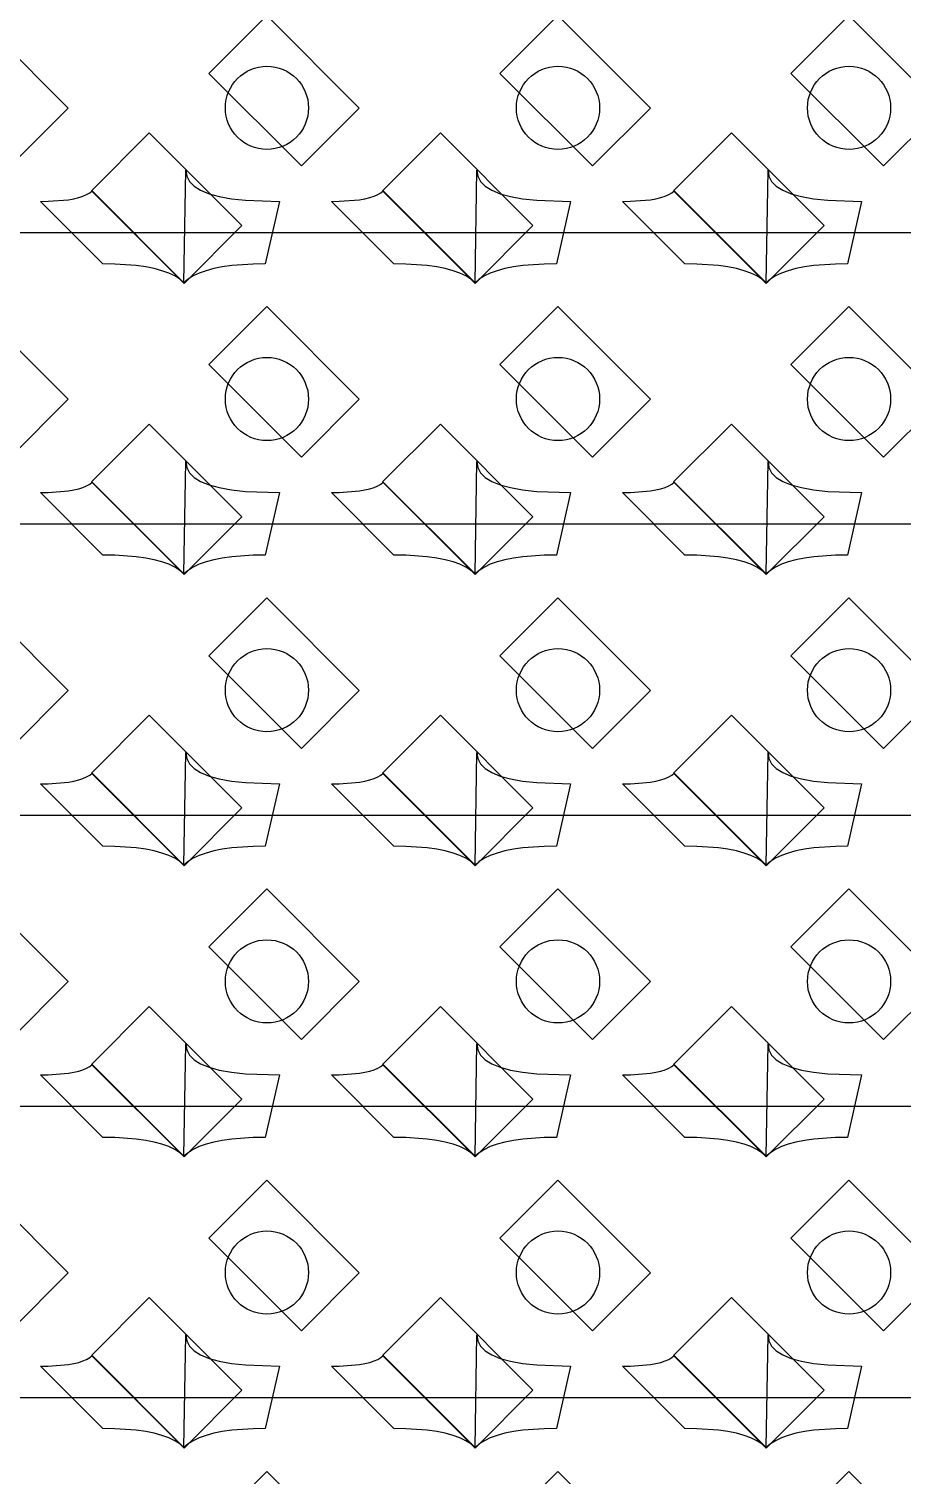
# Model space of a CAD drawing. Header units: inches. Extents: x 0.07 to 4.39, y 0.05 to 2.95.
# Drawn here: x 2.0328 to 2.2428, y 1.8113 to 2.159 of the extents above; entities that cross this region are included whole.
import ezdxf

# ---------------------------------------------------------------- set-up
doc = ezdxf.new("R2010")
doc.units = ezdxf.units.IN
doc.header["$MEASUREMENT"] = 0
doc.layers.add('Top Layer', color=1, linetype='Continuous')

# ---------------------------------------------------------------- blocks, each defined once
blk = doc.blocks.new('0805_P_______________227')
at = {"layer": 'Top Layer'}
for p, q in [((-0.03937, 0.01575), (-0.01969, 0.01575)), ((-0.03937, -0.01575), (-0.03937, 0.01575)), ((-0.01969, 0.01575), (-0.01969, -0.01575)), ((0.01969, 0.01575), (0.03937, 0.01575)), ((0.01969, -0.01575), (0.01969, 0.01575)), ((0.03937, 0.01575), (0.03937, -0.01575)), ((-0.01969, -0.01575), (-0.03937, -0.01575)), ((0.03937, -0.01575), (0.01969, -0.01575))]:
    blk.add_line(p, q, dxfattribs=at)
blk = doc.blocks.new('0805_P_______________228')
at = {"layer": 'Top Layer'}
for p, q in [((-0.03937, 0.01575), (-0.01969, 0.01575)), ((-0.03937, -0.01575), (-0.03937, 0.01575)), ((-0.01969, 0.01575), (-0.01969, -0.01575)), ((0.01969, 0.01575), (0.03937, 0.01575)), ((0.01969, -0.01575), (0.01969, 0.01575)), ((0.03937, 0.01575), (0.03937, -0.01575)), ((-0.01969, -0.01575), (-0.03937, -0.01575)), ((0.03937, -0.01575), (0.01969, -0.01575))]:
    blk.add_line(p, q, dxfattribs=at)
blk = doc.blocks.new('0805_P_______________229')
at = {"layer": 'Top Layer'}
for p, q in [((-0.03937, 0.01575), (-0.01969, 0.01575)), ((-0.03937, -0.01575), (-0.03937, 0.01575)), ((-0.01969, 0.01575), (-0.01969, -0.01575)), ((0.01969, 0.01575), (0.03937, 0.01575)), ((0.01969, -0.01575), (0.01969, 0.01575)), ((0.03937, 0.01575), (0.03937, -0.01575)), ((-0.01969, -0.01575), (-0.03937, -0.01575)), ((0.03937, -0.01575), (0.01969, -0.01575))]:
    blk.add_line(p, q, dxfattribs=at)
blk = doc.blocks.new('0805_P_______________230')
at = {"layer": 'Top Layer'}
for p, q in [((-0.03937, 0.01575), (-0.01969, 0.01575)), ((-0.03937, -0.01575), (-0.03937, 0.01575)), ((-0.01969, 0.01575), (-0.01969, -0.01575)), ((0.01969, 0.01575), (0.03937, 0.01575)), ((0.01969, -0.01575), (0.01969, 0.01575)), ((0.03937, 0.01575), (0.03937, -0.01575)), ((-0.01969, -0.01575), (-0.03937, -0.01575)), ((0.03937, -0.01575), (0.01969, -0.01575))]:
    blk.add_line(p, q, dxfattribs=at)
blk = doc.blocks.new('0805_P_______________267')
at = {"layer": 'Top Layer'}
for p, q in [((-0.03937, 0.01575), (-0.01969, 0.01575)), ((-0.03937, -0.01575), (-0.03937, 0.01575)), ((-0.01969, 0.01575), (-0.01969, -0.01575)), ((0.01969, 0.01575), (0.03937, 0.01575)), ((0.01969, -0.01575), (0.01969, 0.01575)), ((0.03937, 0.01575), (0.03937, -0.01575)), ((-0.01969, -0.01575), (-0.03937, -0.01575)), ((0.03937, -0.01575), (0.01969, -0.01575))]:
    blk.add_line(p, q, dxfattribs=at)
blk = doc.blocks.new('0805_P_______________268')
at = {"layer": 'Top Layer'}
for p, q in [((-0.03937, 0.01575), (-0.01969, 0.01575)), ((-0.03937, -0.01575), (-0.03937, 0.01575)), ((-0.01969, 0.01575), (-0.01969, -0.01575)), ((0.01969, 0.01575), (0.03937, 0.01575)), ((0.01969, -0.01575), (0.01969, 0.01575)), ((0.03937, 0.01575), (0.03937, -0.01575)), ((-0.01969, -0.01575), (-0.03937, -0.01575)), ((0.03937, -0.01575), (0.01969, -0.01575))]:
    blk.add_line(p, q, dxfattribs=at)
blk = doc.blocks.new('0805_P_______________269')
at = {"layer": 'Top Layer'}
for p, q in [((-0.03937, 0.01575), (-0.01969, 0.01575)), ((-0.03937, -0.01575), (-0.03937, 0.01575)), ((-0.01969, 0.01575), (-0.01969, -0.01575)), ((0.01969, 0.01575), (0.03937, 0.01575)), ((0.01969, -0.01575), (0.01969, 0.01575)), ((0.03937, 0.01575), (0.03937, -0.01575)), ((-0.01969, -0.01575), (-0.03937, -0.01575)), ((0.03937, -0.01575), (0.01969, -0.01575))]:
    blk.add_line(p, q, dxfattribs=at)
blk = doc.blocks.new('0805_P_______________270')
at = {"layer": 'Top Layer'}
for p, q in [((-0.03937, 0.01575), (-0.01969, 0.01575)), ((-0.03937, -0.01575), (-0.03937, 0.01575)), ((-0.01969, 0.01575), (-0.01969, -0.01575)), ((0.01969, 0.01575), (0.03937, 0.01575)), ((0.01969, -0.01575), (0.01969, 0.01575)), ((0.03937, 0.01575), (0.03937, -0.01575)), ((-0.01969, -0.01575), (-0.03937, -0.01575)), ((0.03937, -0.01575), (0.01969, -0.01575))]:
    blk.add_line(p, q, dxfattribs=at)
blk = doc.blocks.new('0805_P_______________307')
at = {"layer": 'Top Layer'}
for p, q in [((-0.03937, 0.01575), (-0.01969, 0.01575)), ((-0.03937, -0.01575), (-0.03937, 0.01575)), ((-0.01969, 0.01575), (-0.01969, -0.01575)), ((0.01969, 0.01575), (0.03937, 0.01575)), ((0.01969, -0.01575), (0.01969, 0.01575)), ((0.03937, 0.01575), (0.03937, -0.01575)), ((-0.01969, -0.01575), (-0.03937, -0.01575)), ((0.03937, -0.01575), (0.01969, -0.01575))]:
    blk.add_line(p, q, dxfattribs=at)
blk = doc.blocks.new('0805_P_______________308')
at = {"layer": 'Top Layer'}
for p, q in [((-0.03937, 0.01575), (-0.01969, 0.01575)), ((-0.03937, -0.01575), (-0.03937, 0.01575)), ((-0.01969, 0.01575), (-0.01969, -0.01575)), ((0.01969, 0.01575), (0.03937, 0.01575)), ((0.01969, -0.01575), (0.01969, 0.01575)), ((0.03937, 0.01575), (0.03937, -0.01575)), ((-0.01969, -0.01575), (-0.03937, -0.01575)), ((0.03937, -0.01575), (0.01969, -0.01575))]:
    blk.add_line(p, q, dxfattribs=at)
blk = doc.blocks.new('0805_P_______________309')
at = {"layer": 'Top Layer'}
for p, q in [((-0.03937, 0.01575), (-0.01969, 0.01575)), ((-0.03937, -0.01575), (-0.03937, 0.01575)), ((-0.01969, 0.01575), (-0.01969, -0.01575)), ((0.01969, 0.01575), (0.03937, 0.01575)), ((0.01969, -0.01575), (0.01969, 0.01575)), ((0.03937, 0.01575), (0.03937, -0.01575)), ((-0.01969, -0.01575), (-0.03937, -0.01575)), ((0.03937, -0.01575), (0.01969, -0.01575))]:
    blk.add_line(p, q, dxfattribs=at)
blk = doc.blocks.new('0805_P_______________310')
at = {"layer": 'Top Layer'}
for p, q in [((-0.03937, 0.01575), (-0.01969, 0.01575)), ((-0.03937, -0.01575), (-0.03937, 0.01575)), ((-0.01969, 0.01575), (-0.01969, -0.01575)), ((0.01969, 0.01575), (0.03937, 0.01575)), ((0.01969, -0.01575), (0.01969, 0.01575)), ((0.03937, 0.01575), (0.03937, -0.01575)), ((-0.01969, -0.01575), (-0.03937, -0.01575)), ((0.03937, -0.01575), (0.01969, -0.01575))]:
    blk.add_line(p, q, dxfattribs=at)
blk = doc.blocks.new('0805_P_______________347')
at = {"layer": 'Top Layer'}
for p, q in [((-0.03937, 0.01575), (-0.01969, 0.01575)), ((-0.03937, -0.01575), (-0.03937, 0.01575)), ((-0.01969, 0.01575), (-0.01969, -0.01575)), ((0.01969, 0.01575), (0.03937, 0.01575)), ((0.01969, -0.01575), (0.01969, 0.01575)), ((0.03937, 0.01575), (0.03937, -0.01575)), ((-0.01969, -0.01575), (-0.03937, -0.01575)), ((0.03937, -0.01575), (0.01969, -0.01575))]:
    blk.add_line(p, q, dxfattribs=at)
blk = doc.blocks.new('0805_P_______________348')
at = {"layer": 'Top Layer'}
for p, q in [((-0.03937, 0.01575), (-0.01969, 0.01575)), ((-0.03937, -0.01575), (-0.03937, 0.01575)), ((-0.01969, 0.01575), (-0.01969, -0.01575)), ((0.01969, 0.01575), (0.03937, 0.01575)), ((0.01969, -0.01575), (0.01969, 0.01575)), ((0.03937, 0.01575), (0.03937, -0.01575)), ((-0.01969, -0.01575), (-0.03937, -0.01575)), ((0.03937, -0.01575), (0.01969, -0.01575))]:
    blk.add_line(p, q, dxfattribs=at)
blk = doc.blocks.new('0805_P_______________349')
at = {"layer": 'Top Layer'}
for p, q in [((-0.03937, 0.01575), (-0.01969, 0.01575)), ((-0.03937, -0.01575), (-0.03937, 0.01575)), ((-0.01969, 0.01575), (-0.01969, -0.01575)), ((0.01969, 0.01575), (0.03937, 0.01575)), ((0.01969, -0.01575), (0.01969, 0.01575)), ((0.03937, 0.01575), (0.03937, -0.01575)), ((-0.01969, -0.01575), (-0.03937, -0.01575)), ((0.03937, -0.01575), (0.01969, -0.01575))]:
    blk.add_line(p, q, dxfattribs=at)
blk = doc.blocks.new('0805_P_______________350')
at = {"layer": 'Top Layer'}
for p, q in [((-0.03937, 0.01575), (-0.01969, 0.01575)), ((-0.03937, -0.01575), (-0.03937, 0.01575)), ((-0.01969, 0.01575), (-0.01969, -0.01575)), ((0.01969, 0.01575), (0.03937, 0.01575)), ((0.01969, -0.01575), (0.01969, 0.01575)), ((0.03937, 0.01575), (0.03937, -0.01575)), ((-0.01969, -0.01575), (-0.03937, -0.01575)), ((0.03937, -0.01575), (0.01969, -0.01575))]:
    blk.add_line(p, q, dxfattribs=at)
blk = doc.blocks.new('0805_P_______________387')
at = {"layer": 'Top Layer'}
for p, q in [((-0.03937, 0.01575), (-0.01969, 0.01575)), ((-0.03937, -0.01575), (-0.03937, 0.01575)), ((-0.01969, 0.01575), (-0.01969, -0.01575)), ((0.01969, 0.01575), (0.03937, 0.01575)), ((0.01969, -0.01575), (0.01969, 0.01575)), ((0.03937, 0.01575), (0.03937, -0.01575)), ((-0.01969, -0.01575), (-0.03937, -0.01575)), ((0.03937, -0.01575), (0.01969, -0.01575))]:
    blk.add_line(p, q, dxfattribs=at)
blk = doc.blocks.new('0805_P_______________388')
at = {"layer": 'Top Layer'}
for p, q in [((-0.03937, 0.01575), (-0.01969, 0.01575)), ((-0.03937, -0.01575), (-0.03937, 0.01575)), ((-0.01969, 0.01575), (-0.01969, -0.01575)), ((0.01969, 0.01575), (0.03937, 0.01575)), ((0.01969, -0.01575), (0.01969, 0.01575)), ((0.03937, 0.01575), (0.03937, -0.01575)), ((-0.01969, -0.01575), (-0.03937, -0.01575)), ((0.03937, -0.01575), (0.01969, -0.01575))]:
    blk.add_line(p, q, dxfattribs=at)
blk = doc.blocks.new('0805_P_______________389')
at = {"layer": 'Top Layer'}
for p, q in [((-0.03937, 0.01575), (-0.01969, 0.01575)), ((-0.03937, -0.01575), (-0.03937, 0.01575)), ((-0.01969, 0.01575), (-0.01969, -0.01575)), ((0.01969, 0.01575), (0.03937, 0.01575)), ((0.01969, -0.01575), (0.01969, 0.01575)), ((0.03937, 0.01575), (0.03937, -0.01575)), ((-0.01969, -0.01575), (-0.03937, -0.01575)), ((0.03937, -0.01575), (0.01969, -0.01575))]:
    blk.add_line(p, q, dxfattribs=at)
blk = doc.blocks.new('0805_P_______________390')
at = {"layer": 'Top Layer'}
for p, q in [((-0.03937, 0.01575), (-0.01969, 0.01575)), ((-0.03937, -0.01575), (-0.03937, 0.01575)), ((-0.01969, 0.01575), (-0.01969, -0.01575)), ((0.01969, 0.01575), (0.03937, 0.01575)), ((0.01969, -0.01575), (0.01969, 0.01575)), ((0.03937, 0.01575), (0.03937, -0.01575)), ((-0.01969, -0.01575), (-0.03937, -0.01575)), ((0.03937, -0.01575), (0.01969, -0.01575))]:
    blk.add_line(p, q, dxfattribs=at)
blk = doc.blocks.new('0805_P_______________427')
at = {"layer": 'Top Layer'}
for p, q in [((-0.03937, 0.01575), (-0.01969, 0.01575)), ((-0.03937, -0.01575), (-0.03937, 0.01575)), ((-0.01969, 0.01575), (-0.01969, -0.01575)), ((0.01969, 0.01575), (0.03937, 0.01575)), ((0.01969, -0.01575), (0.01969, 0.01575)), ((0.03937, 0.01575), (0.03937, -0.01575)), ((-0.01969, -0.01575), (-0.03937, -0.01575)), ((0.03937, -0.01575), (0.01969, -0.01575))]:
    blk.add_line(p, q, dxfattribs=at)
blk = doc.blocks.new('0805_P_______________428')
at = {"layer": 'Top Layer'}
for p, q in [((-0.03937, 0.01575), (-0.01969, 0.01575)), ((-0.03937, -0.01575), (-0.03937, 0.01575)), ((-0.01969, 0.01575), (-0.01969, -0.01575)), ((0.01969, 0.01575), (0.03937, 0.01575)), ((0.01969, -0.01575), (0.01969, 0.01575)), ((0.03937, 0.01575), (0.03937, -0.01575)), ((-0.01969, -0.01575), (-0.03937, -0.01575)), ((0.03937, -0.01575), (0.01969, -0.01575))]:
    blk.add_line(p, q, dxfattribs=at)
blk = doc.blocks.new('0805_P_______________429')
at = {"layer": 'Top Layer'}
for p, q in [((-0.03937, 0.01575), (-0.01969, 0.01575)), ((-0.03937, -0.01575), (-0.03937, 0.01575)), ((-0.01969, 0.01575), (-0.01969, -0.01575)), ((0.01969, 0.01575), (0.03937, 0.01575)), ((0.01969, -0.01575), (0.01969, 0.01575)), ((0.03937, 0.01575), (0.03937, -0.01575)), ((-0.01969, -0.01575), (-0.03937, -0.01575)), ((0.03937, -0.01575), (0.01969, -0.01575))]:
    blk.add_line(p, q, dxfattribs=at)
blk = doc.blocks.new('0805_P_______________430')
at = {"layer": 'Top Layer'}
for p, q in [((-0.03937, 0.01575), (-0.01969, 0.01575)), ((-0.03937, -0.01575), (-0.03937, 0.01575)), ((-0.01969, 0.01575), (-0.01969, -0.01575)), ((0.01969, 0.01575), (0.03937, 0.01575)), ((0.01969, -0.01575), (0.01969, 0.01575)), ((0.03937, 0.01575), (0.03937, -0.01575)), ((-0.01969, -0.01575), (-0.03937, -0.01575)), ((0.03937, -0.01575), (0.01969, -0.01575))]:
    blk.add_line(p, q, dxfattribs=at)

msp = doc.modelspace()

# ---------------------------------------------------------------- linework, layer by layer
at = {"layer": 'Top Layer'}
for p, q in [((2.07005, 2.09795), (2.07051, 2.125)), ((2.07051, 2.125), (2.07071, 2.12357)), ((2.14005, 2.09795), (2.14051, 2.125)), ((2.14051, 2.125), (2.14071, 2.12357)), ((2.21005, 2.09795), (2.21051, 2.125)), ((2.21051, 2.125), (2.21071, 2.12357)), ((2.07071, 2.12357), (2.07137, 2.1223)), ((2.07137, 2.1223), (2.07248, 2.12117)), ((2.07248, 2.12117), (2.07405, 2.1202)), ((2.14071, 2.12357), (2.14137, 2.1223)), ((2.14137, 2.1223), (2.14248, 2.12117)), ((2.14248, 2.12117), (2.14405, 2.1202)), ((2.21071, 2.12357), (2.21137, 2.1223)), ((2.21137, 2.1223), (2.21248, 2.12117)), ((2.21248, 2.12117), (2.21405, 2.1202)), ((2.03551, 2.1175), (2.03741, 2.11753)), ((2.05051, 2.1025), (2.03551, 2.1175)), ((2.03741, 2.11753), (2.04225, 2.11791)), ((2.04225, 2.11791), (2.04356, 2.11814)), ((2.04356, 2.11814), (2.04474, 2.11842)), ((2.04474, 2.11842), (2.04576, 2.11875)), ((2.04576, 2.11875), (2.04664, 2.11914)), ((2.04664, 2.11914), (2.04737, 2.11957)), ((2.04737, 2.11957), (2.04795, 2.12005)), ((2.04795, 2.12005), (2.07005, 2.09795)), ((2.07405, 2.1202), (2.07607, 2.11937)), ((2.07607, 2.11937), (2.07855, 2.1187)), ((2.07855, 2.1187), (2.08148, 2.11817)), ((2.08148, 2.11817), (2.08487, 2.1178)), ((2.08487, 2.1178), (2.09301, 2.1175)), ((2.09301, 2.1175), (2.0896, 2.1025)), ((2.10551, 2.1175), (2.10741, 2.11753)), ((2.12051, 2.1025), (2.10551, 2.1175)), ((2.10741, 2.11753), (2.11225, 2.11791)), ((2.11225, 2.11791), (2.11356, 2.11814)), ((2.11356, 2.11814), (2.11474, 2.11842)), ((2.11474, 2.11842), (2.11576, 2.11875)), ((2.11576, 2.11875), (2.11664, 2.11914)), ((2.11664, 2.11914), (2.11737, 2.11957)), ((2.11737, 2.11957), (2.11795, 2.12005)), ((2.11795, 2.12005), (2.14005, 2.09795)), ((2.14405, 2.1202), (2.14607, 2.11937)), ((2.14607, 2.11937), (2.14855, 2.1187)), ((2.14855, 2.1187), (2.15148, 2.11817)), ((2.15148, 2.11817), (2.15487, 2.1178)), ((2.15487, 2.1178), (2.16301, 2.1175)), ((2.16301, 2.1175), (2.1596, 2.1025)), ((2.17551, 2.1175), (2.17741, 2.11753)), ((2.19051, 2.1025), (2.17551, 2.1175)), ((2.17741, 2.11753), (2.18225, 2.11791)), ((2.18225, 2.11791), (2.18356, 2.11814)), ((2.18356, 2.11814), (2.18474, 2.11842)), ((2.18474, 2.11842), (2.18576, 2.11875)), ((2.18576, 2.11875), (2.18664, 2.11914)), ((2.18664, 2.11914), (2.18737, 2.11957)), ((2.18737, 2.11957), (2.18795, 2.12005)), ((2.18795, 2.12005), (2.21005, 2.09795)), ((2.21405, 2.1202), (2.21607, 2.11937)), ((2.21607, 2.11937), (2.21855, 2.1187)), ((2.21855, 2.1187), (2.22148, 2.11817)), ((2.22148, 2.11817), (2.22487, 2.1178)), ((2.22487, 2.1178), (2.23301, 2.1175)), ((2.23301, 2.1175), (2.2296, 2.1025)), ((1.99588, 2.11), (2.13588, 2.11)), ((2.13588, 2.11), (2.34588, 2.11)), ((2.0534, 2.10245), (2.05051, 2.1025)), ((2.05857, 2.10209), (2.0534, 2.10245)), ((2.06084, 2.10177), (2.05857, 2.10209)), ((2.0629, 2.10136), (2.06084, 2.10177)), ((2.06475, 2.10086), (2.0629, 2.10136)), ((2.06639, 2.10027), (2.06475, 2.10086)), ((2.06782, 2.09959), (2.06639, 2.10027)), ((2.07372, 2.10027), (2.07229, 2.09959)), ((2.07536, 2.10086), (2.07372, 2.10027)), ((2.07721, 2.10136), (2.07536, 2.10086)), ((2.07927, 2.10177), (2.07721, 2.10136)), ((2.08154, 2.10209), (2.07927, 2.10177)), ((2.08671, 2.10245), (2.08154, 2.10209)), ((2.0896, 2.1025), (2.08671, 2.10245)), ((2.1234, 2.10245), (2.12051, 2.1025)), ((2.12857, 2.10209), (2.1234, 2.10245)), ((2.13084, 2.10177), (2.12857, 2.10209)), ((2.1329, 2.10136), (2.13084, 2.10177)), ((2.13475, 2.10086), (2.1329, 2.10136)), ((2.13639, 2.10027), (2.13475, 2.10086)), ((2.13782, 2.09959), (2.13639, 2.10027)), ((2.14372, 2.10027), (2.14229, 2.09959)), ((2.14536, 2.10086), (2.14372, 2.10027)), ((2.14721, 2.10136), (2.14536, 2.10086)), ((2.14927, 2.10177), (2.14721, 2.10136)), ((2.15154, 2.10209), (2.14927, 2.10177)), ((2.15671, 2.10245), (2.15154, 2.10209)), ((2.1596, 2.1025), (2.15671, 2.10245)), ((2.1934, 2.10245), (2.19051, 2.1025)), ((2.19857, 2.10209), (2.1934, 2.10245)), ((2.20084, 2.10177), (2.19857, 2.10209)), ((2.2029, 2.10136), (2.20084, 2.10177)), ((2.20475, 2.10086), (2.2029, 2.10136)), ((2.20639, 2.10027), (2.20475, 2.10086)), ((2.20782, 2.09959), (2.20639, 2.10027)), ((2.21372, 2.10027), (2.21229, 2.09959)), ((2.21536, 2.10086), (2.21372, 2.10027)), ((2.21721, 2.10136), (2.21536, 2.10086)), ((2.21927, 2.10177), (2.21721, 2.10136)), ((2.22154, 2.10209), (2.21927, 2.10177)), ((2.22671, 2.10245), (2.22154, 2.10209)), ((2.2296, 2.1025), (2.22671, 2.10245)), ((2.06904, 2.09882), (2.06782, 2.09959)), ((2.07005, 2.09795), (2.06904, 2.09882)), ((2.07107, 2.09882), (2.07005, 2.09795)), ((2.07229, 2.09959), (2.07107, 2.09882)), ((2.13904, 2.09882), (2.13782, 2.09959)), ((2.14005, 2.09795), (2.13904, 2.09882)), ((2.14107, 2.09882), (2.14005, 2.09795)), ((2.14229, 2.09959), (2.14107, 2.09882)), ((2.20904, 2.09882), (2.20782, 2.09959)), ((2.21005, 2.09795), (2.20904, 2.09882)), ((2.21107, 2.09882), (2.21005, 2.09795)), ((2.21229, 2.09959), (2.21107, 2.09882)), ((2.07005, 2.02795), (2.07051, 2.055)), ((2.07051, 2.055), (2.07071, 2.05357)), ((2.14005, 2.02795), (2.14051, 2.055)), ((2.14051, 2.055), (2.14071, 2.05357)), ((2.21005, 2.02795), (2.21051, 2.055)), ((2.21051, 2.055), (2.21071, 2.05357)), ((2.07071, 2.05357), (2.07137, 2.0523)), ((2.07137, 2.0523), (2.07248, 2.05117)), ((2.14071, 2.05357), (2.14137, 2.0523)), ((2.14137, 2.0523), (2.14248, 2.05117)), ((2.21071, 2.05357), (2.21137, 2.0523)), ((2.21137, 2.0523), (2.21248, 2.05117)), ((2.03741, 2.04753), (2.04225, 2.04791)), ((2.04225, 2.04791), (2.04356, 2.04814)), ((2.04356, 2.04814), (2.04474, 2.04842)), ((2.04474, 2.04842), (2.04576, 2.04875)), ((2.04576, 2.04875), (2.04664, 2.04914)), ((2.04664, 2.04914), (2.04737, 2.04957)), ((2.04737, 2.04957), (2.04795, 2.05005)), ((2.04795, 2.05005), (2.07005, 2.02795)), ((2.07248, 2.05117), (2.07405, 2.0502)), ((2.07405, 2.0502), (2.07607, 2.04937)), ((2.07607, 2.04937), (2.07855, 2.0487)), ((2.07855, 2.0487), (2.08148, 2.04817)), ((2.08148, 2.04817), (2.08487, 2.0478)), ((2.08487, 2.0478), (2.09301, 2.0475)), ((2.10741, 2.04753), (2.11225, 2.04791)), ((2.11225, 2.04791), (2.11356, 2.04814)), ((2.11356, 2.04814), (2.11474, 2.04842)), ((2.11474, 2.04842), (2.11576, 2.04875)), ((2.11576, 2.04875), (2.11664, 2.04914)), ((2.11664, 2.04914), (2.11737, 2.04957)), ((2.11737, 2.04957), (2.11795, 2.05005)), ((2.11795, 2.05005), (2.14005, 2.02795)), ((2.14248, 2.05117), (2.14405, 2.0502)), ((2.14405, 2.0502), (2.14607, 2.04937)), ((2.14607, 2.04937), (2.14855, 2.0487)), ((2.14855, 2.0487), (2.15148, 2.04817)), ((2.15148, 2.04817), (2.15487, 2.0478)), ((2.15487, 2.0478), (2.16301, 2.0475)), ((2.17741, 2.04753), (2.18225, 2.04791)), ((2.18225, 2.04791), (2.18356, 2.04814)), ((2.18356, 2.04814), (2.18474, 2.04842)), ((2.18474, 2.04842), (2.18576, 2.04875)), ((2.18576, 2.04875), (2.18664, 2.04914)), ((2.18664, 2.04914), (2.18737, 2.04957)), ((2.18737, 2.04957), (2.18795, 2.05005)), ((2.18795, 2.05005), (2.21005, 2.02795)), ((2.21248, 2.05117), (2.21405, 2.0502)), ((2.21405, 2.0502), (2.21607, 2.04937)), ((2.21607, 2.04937), (2.21855, 2.0487)), ((2.21855, 2.0487), (2.22148, 2.04817)), ((2.22148, 2.04817), (2.22487, 2.0478)), ((2.22487, 2.0478), (2.23301, 2.0475)), ((2.03551, 2.0475), (2.03741, 2.04753)), ((2.05051, 2.0325), (2.03551, 2.0475)), ((2.09301, 2.0475), (2.0896, 2.0325)), ((2.10551, 2.0475), (2.10741, 2.04753)), ((2.12051, 2.0325), (2.10551, 2.0475)), ((2.16301, 2.0475), (2.1596, 2.0325)), ((2.17551, 2.0475), (2.17741, 2.04753)), ((2.19051, 2.0325), (2.17551, 2.0475)), ((2.23301, 2.0475), (2.2296, 2.0325)), ((1.64588, 2.04), (2.06588, 2.04)), ((2.06588, 2.04), (2.20588, 2.04)), ((2.20588, 2.04), (2.41588, 2.04)), ((2.0534, 2.03245), (2.05051, 2.0325)), ((2.05857, 2.03209), (2.0534, 2.03245)), ((2.06084, 2.03177), (2.05857, 2.03209)), ((2.0629, 2.03136), (2.06084, 2.03177)), ((2.06475, 2.03086), (2.0629, 2.03136)), ((2.06639, 2.03027), (2.06475, 2.03086)), ((2.07536, 2.03086), (2.07372, 2.03027)), ((2.07721, 2.03136), (2.07536, 2.03086)), ((2.07927, 2.03177), (2.07721, 2.03136)), ((2.08154, 2.03209), (2.07927, 2.03177)), ((2.08671, 2.03245), (2.08154, 2.03209)), ((2.0896, 2.0325), (2.08671, 2.03245)), ((2.1234, 2.03245), (2.12051, 2.0325)), ((2.12857, 2.03209), (2.1234, 2.03245)), ((2.13084, 2.03177), (2.12857, 2.03209)), ((2.1329, 2.03136), (2.13084, 2.03177)), ((2.13475, 2.03086), (2.1329, 2.03136)), ((2.13639, 2.03027), (2.13475, 2.03086)), ((2.14536, 2.03086), (2.14372, 2.03027)), ((2.14721, 2.03136), (2.14536, 2.03086)), ((2.14927, 2.03177), (2.14721, 2.03136)), ((2.15154, 2.03209), (2.14927, 2.03177)), ((2.15671, 2.03245), (2.15154, 2.03209)), ((2.1596, 2.0325), (2.15671, 2.03245)), ((2.1934, 2.03245), (2.19051, 2.0325)), ((2.19857, 2.03209), (2.1934, 2.03245)), ((2.20084, 2.03177), (2.19857, 2.03209)), ((2.2029, 2.03136), (2.20084, 2.03177)), ((2.20475, 2.03086), (2.2029, 2.03136)), ((2.20639, 2.03027), (2.20475, 2.03086)), ((2.21536, 2.03086), (2.21372, 2.03027)), ((2.21721, 2.03136), (2.21536, 2.03086)), ((2.21927, 2.03177), (2.21721, 2.03136)), ((2.22154, 2.03209), (2.21927, 2.03177)), ((2.22671, 2.03245), (2.22154, 2.03209)), ((2.2296, 2.0325), (2.22671, 2.03245)), ((2.06782, 2.02959), (2.06639, 2.03027)), ((2.06904, 2.02882), (2.06782, 2.02959)), ((2.07005, 2.02795), (2.06904, 2.02882)), ((2.07107, 2.02882), (2.07005, 2.02795)), ((2.07229, 2.02959), (2.07107, 2.02882)), ((2.07372, 2.03027), (2.07229, 2.02959)), ((2.13782, 2.02959), (2.13639, 2.03027)), ((2.13904, 2.02882), (2.13782, 2.02959)), ((2.14005, 2.02795), (2.13904, 2.02882)), ((2.14107, 2.02882), (2.14005, 2.02795)), ((2.14229, 2.02959), (2.14107, 2.02882)), ((2.14372, 2.03027), (2.14229, 2.02959)), ((2.20782, 2.02959), (2.20639, 2.03027)), ((2.20904, 2.02882), (2.20782, 2.02959)), ((2.21005, 2.02795), (2.20904, 2.02882)), ((2.21107, 2.02882), (2.21005, 2.02795)), ((2.21229, 2.02959), (2.21107, 2.02882)), ((2.21372, 2.03027), (2.21229, 2.02959)), ((2.07005, 1.95795), (2.07051, 1.985)), ((2.07051, 1.985), (2.07071, 1.98357)), ((2.07071, 1.98357), (2.07137, 1.9823)), ((2.07137, 1.9823), (2.07248, 1.98117)), ((2.14005, 1.95795), (2.14051, 1.985)), ((2.14051, 1.985), (2.14071, 1.98357)), ((2.14071, 1.98357), (2.14137, 1.9823)), ((2.14137, 1.9823), (2.14248, 1.98117)), ((2.21005, 1.95795), (2.21051, 1.985)), ((2.21051, 1.985), (2.21071, 1.98357)), ((2.21071, 1.98357), (2.21137, 1.9823)), ((2.21137, 1.9823), (2.21248, 1.98117)), ((2.04356, 1.97814), (2.04474, 1.97842)), ((2.04474, 1.97842), (2.04576, 1.97875)), ((2.04576, 1.97875), (2.04664, 1.97914)), ((2.04664, 1.97914), (2.04737, 1.97957)), ((2.04737, 1.97957), (2.04795, 1.98005)), ((2.04795, 1.98005), (2.07005, 1.95795)), ((2.07248, 1.98117), (2.07405, 1.9802)), ((2.07405, 1.9802), (2.07607, 1.97937)), ((2.07607, 1.97937), (2.07855, 1.9787)), ((2.07855, 1.9787), (2.08148, 1.97817)), ((2.08148, 1.97817), (2.08487, 1.9778)), ((2.11356, 1.97814), (2.11474, 1.97842)), ((2.11474, 1.97842), (2.11576, 1.97875)), ((2.11576, 1.97875), (2.11664, 1.97914)), ((2.11664, 1.97914), (2.11737, 1.97957)), ((2.11737, 1.97957), (2.11795, 1.98005)), ((2.11795, 1.98005), (2.14005, 1.95795)), ((2.14248, 1.98117), (2.14405, 1.9802)), ((2.14405, 1.9802), (2.14607, 1.97937)), ((2.14607, 1.97937), (2.14855, 1.9787)), ((2.14855, 1.9787), (2.15148, 1.97817)), ((2.15148, 1.97817), (2.15487, 1.9778)), ((2.18356, 1.97814), (2.18474, 1.97842)), ((2.18474, 1.97842), (2.18576, 1.97875)), ((2.18576, 1.97875), (2.18664, 1.97914)), ((2.18664, 1.97914), (2.18737, 1.97957)), ((2.18737, 1.97957), (2.18795, 1.98005)), ((2.18795, 1.98005), (2.21005, 1.95795)), ((2.21248, 1.98117), (2.21405, 1.9802)), ((2.21405, 1.9802), (2.21607, 1.97937)), ((2.21607, 1.97937), (2.21855, 1.9787)), ((2.21855, 1.9787), (2.22148, 1.97817)), ((2.22148, 1.97817), (2.22487, 1.9778)), ((2.03551, 1.9775), (2.03741, 1.97753)), ((2.05051, 1.9625), (2.03551, 1.9775)), ((2.03741, 1.97753), (2.04225, 1.97791)), ((2.04225, 1.97791), (2.04356, 1.97814)), ((2.08487, 1.9778), (2.09301, 1.9775)), ((2.09301, 1.9775), (2.0896, 1.9625)), ((2.10551, 1.9775), (2.10741, 1.97753)), ((2.12051, 1.9625), (2.10551, 1.9775)), ((2.10741, 1.97753), (2.11225, 1.97791)), ((2.11225, 1.97791), (2.11356, 1.97814)), ((2.15487, 1.9778), (2.16301, 1.9775)), ((2.16301, 1.9775), (2.1596, 1.9625)), ((2.17551, 1.9775), (2.17741, 1.97753)), ((2.19051, 1.9625), (2.17551, 1.9775)), ((2.17741, 1.97753), (2.18225, 1.97791)), ((2.18225, 1.97791), (2.18356, 1.97814)), ((2.22487, 1.9778), (2.23301, 1.9775)), ((2.23301, 1.9775), (2.2296, 1.9625)), ((1.85588, 1.97), (2.20588, 1.97)), ((2.20588, 1.97), (2.41588, 1.97)), ((2.0534, 1.96245), (2.05051, 1.9625)), ((2.05857, 1.96209), (2.0534, 1.96245)), ((2.06084, 1.96177), (2.05857, 1.96209)), ((2.0629, 1.96136), (2.06084, 1.96177)), ((2.06475, 1.96086), (2.0629, 1.96136)), ((2.06639, 1.96027), (2.06475, 1.96086)), ((2.07536, 1.96086), (2.07372, 1.96027)), ((2.07721, 1.96136), (2.07536, 1.96086)), ((2.07927, 1.96177), (2.07721, 1.96136)), ((2.08154, 1.96209), (2.07927, 1.96177)), ((2.08671, 1.96245), (2.08154, 1.96209)), ((2.0896, 1.9625), (2.08671, 1.96245)), ((2.1234, 1.96245), (2.12051, 1.9625)), ((2.12857, 1.96209), (2.1234, 1.96245)), ((2.13084, 1.96177), (2.12857, 1.96209)), ((2.1329, 1.96136), (2.13084, 1.96177)), ((2.13475, 1.96086), (2.1329, 1.96136)), ((2.13639, 1.96027), (2.13475, 1.96086)), ((2.14536, 1.96086), (2.14372, 1.96027)), ((2.14721, 1.96136), (2.14536, 1.96086)), ((2.14927, 1.96177), (2.14721, 1.96136)), ((2.15154, 1.96209), (2.14927, 1.96177)), ((2.15671, 1.96245), (2.15154, 1.96209)), ((2.1596, 1.9625), (2.15671, 1.96245)), ((2.1934, 1.96245), (2.19051, 1.9625)), ((2.19857, 1.96209), (2.1934, 1.96245)), ((2.20084, 1.96177), (2.19857, 1.96209)), ((2.2029, 1.96136), (2.20084, 1.96177)), ((2.20475, 1.96086), (2.2029, 1.96136)), ((2.20639, 1.96027), (2.20475, 1.96086)), ((2.21536, 1.96086), (2.21372, 1.96027)), ((2.21721, 1.96136), (2.21536, 1.96086)), ((2.21927, 1.96177), (2.21721, 1.96136)), ((2.22154, 1.96209), (2.21927, 1.96177)), ((2.22671, 1.96245), (2.22154, 1.96209)), ((2.2296, 1.9625), (2.22671, 1.96245)), ((2.06782, 1.95959), (2.06639, 1.96027)), ((2.06904, 1.95882), (2.06782, 1.95959)), ((2.07005, 1.95795), (2.06904, 1.95882)), ((2.07107, 1.95882), (2.07005, 1.95795)), ((2.07229, 1.95959), (2.07107, 1.95882)), ((2.07372, 1.96027), (2.07229, 1.95959)), ((2.13782, 1.95959), (2.13639, 1.96027)), ((2.13904, 1.95882), (2.13782, 1.95959)), ((2.14005, 1.95795), (2.13904, 1.95882)), ((2.14107, 1.95882), (2.14005, 1.95795)), ((2.14229, 1.95959), (2.14107, 1.95882)), ((2.14372, 1.96027), (2.14229, 1.95959)), ((2.20782, 1.95959), (2.20639, 1.96027)), ((2.20904, 1.95882), (2.20782, 1.95959)), ((2.21005, 1.95795), (2.20904, 1.95882)), ((2.21107, 1.95882), (2.21005, 1.95795)), ((2.21229, 1.95959), (2.21107, 1.95882)), ((2.21372, 1.96027), (2.21229, 1.95959)), ((2.07005, 1.88795), (2.07051, 1.915)), ((2.07051, 1.915), (2.07071, 1.91357)), ((2.07071, 1.91357), (2.07137, 1.9123)), ((2.07137, 1.9123), (2.07248, 1.91117)), ((2.14005, 1.88795), (2.14051, 1.915)), ((2.14051, 1.915), (2.14071, 1.91357)), ((2.14071, 1.91357), (2.14137, 1.9123)), ((2.14137, 1.9123), (2.14248, 1.91117)), ((2.21005, 1.88795), (2.21051, 1.915)), ((2.21051, 1.915), (2.21071, 1.91357)), ((2.21071, 1.91357), (2.21137, 1.9123)), ((2.21137, 1.9123), (2.21248, 1.91117)), ((2.04474, 1.90842), (2.04576, 1.90875)), ((2.04576, 1.90875), (2.04664, 1.90914)), ((2.04664, 1.90914), (2.04737, 1.90957)), ((2.04737, 1.90957), (2.04795, 1.91006)), ((2.04795, 1.91006), (2.07005, 1.88795)), ((2.07248, 1.91117), (2.07405, 1.9102)), ((2.07405, 1.9102), (2.07607, 1.90937)), ((2.07607, 1.90937), (2.07855, 1.9087)), ((2.07855, 1.9087), (2.08148, 1.90817)), ((2.11474, 1.90842), (2.11576, 1.90875)), ((2.11576, 1.90875), (2.11664, 1.90914)), ((2.11664, 1.90914), (2.11737, 1.90957)), ((2.11737, 1.90957), (2.11795, 1.91006)), ((2.11795, 1.91006), (2.14005, 1.88795)), ((2.14248, 1.91117), (2.14405, 1.9102)), ((2.14405, 1.9102), (2.14607, 1.90937)), ((2.14607, 1.90937), (2.14855, 1.9087)), ((2.14855, 1.9087), (2.15148, 1.90817)), ((2.18474, 1.90842), (2.18576, 1.90875)), ((2.18576, 1.90875), (2.18664, 1.90914)), ((2.18664, 1.90914), (2.18737, 1.90957)), ((2.18737, 1.90957), (2.18795, 1.91006)), ((2.18795, 1.91006), (2.21005, 1.88795)), ((2.21248, 1.91117), (2.21405, 1.9102)), ((2.21405, 1.9102), (2.21607, 1.90937)), ((2.21607, 1.90937), (2.21855, 1.9087)), ((2.21855, 1.9087), (2.22148, 1.90817)), ((2.03551, 1.9075), (2.03741, 1.90753)), ((2.05051, 1.8925), (2.03551, 1.9075)), ((2.03741, 1.90753), (2.04225, 1.90791)), ((2.04225, 1.90791), (2.04356, 1.90814)), ((2.04356, 1.90814), (2.04474, 1.90842)), ((2.08148, 1.90817), (2.08487, 1.9078)), ((2.08487, 1.9078), (2.09301, 1.9075)), ((2.09301, 1.9075), (2.0896, 1.8925)), ((2.10551, 1.9075), (2.10741, 1.90753)), ((2.12051, 1.8925), (2.10551, 1.9075)), ((2.10741, 1.90753), (2.11225, 1.90791)), ((2.11225, 1.90791), (2.11356, 1.90814)), ((2.11356, 1.90814), (2.11474, 1.90842)), ((2.15148, 1.90817), (2.15487, 1.9078)), ((2.15487, 1.9078), (2.16301, 1.9075)), ((2.16301, 1.9075), (2.1596, 1.8925)), ((2.17551, 1.9075), (2.17741, 1.90753)), ((2.19051, 1.8925), (2.17551, 1.9075)), ((2.17741, 1.90753), (2.18225, 1.90791)), ((2.18225, 1.90791), (2.18356, 1.90814)), ((2.18356, 1.90814), (2.18474, 1.90842)), ((2.22148, 1.90817), (2.22487, 1.9078)), ((2.22487, 1.9078), (2.23301, 1.9075)), ((2.23301, 1.9075), (2.2296, 1.8925)), ((1.78588, 1.9), (2.13588, 1.9)), ((2.13588, 1.9), (2.34588, 1.9)), ((2.0534, 1.89245), (2.05051, 1.8925)), ((2.05857, 1.89209), (2.0534, 1.89245)), ((2.06084, 1.89177), (2.05857, 1.89209)), ((2.0629, 1.89136), (2.06084, 1.89177)), ((2.06475, 1.89086), (2.0629, 1.89136)), ((2.07721, 1.89136), (2.07536, 1.89086)), ((2.07927, 1.89177), (2.07721, 1.89136)), ((2.08154, 1.89209), (2.07927, 1.89177)), ((2.08671, 1.89245), (2.08154, 1.89209)), ((2.0896, 1.8925), (2.08671, 1.89245)), ((2.1234, 1.89245), (2.12051, 1.8925)), ((2.12857, 1.89209), (2.1234, 1.89245)), ((2.13084, 1.89177), (2.12857, 1.89209)), ((2.1329, 1.89136), (2.13084, 1.89177)), ((2.13475, 1.89086), (2.1329, 1.89136)), ((2.14721, 1.89136), (2.14536, 1.89086)), ((2.14927, 1.89177), (2.14721, 1.89136)), ((2.15154, 1.89209), (2.14927, 1.89177)), ((2.15671, 1.89245), (2.15154, 1.89209)), ((2.1596, 1.8925), (2.15671, 1.89245)), ((2.1934, 1.89245), (2.19051, 1.8925)), ((2.19857, 1.89209), (2.1934, 1.89245)), ((2.20084, 1.89177), (2.19857, 1.89209)), ((2.2029, 1.89136), (2.20084, 1.89177)), ((2.20475, 1.89086), (2.2029, 1.89136)), ((2.21721, 1.89136), (2.21536, 1.89086)), ((2.21927, 1.89177), (2.21721, 1.89136)), ((2.22154, 1.89209), (2.21927, 1.89177)), ((2.22671, 1.89245), (2.22154, 1.89209)), ((2.2296, 1.8925), (2.22671, 1.89245)), ((2.06639, 1.89027), (2.06475, 1.89086)), ((2.06782, 1.88959), (2.06639, 1.89027)), ((2.06904, 1.88882), (2.06782, 1.88959)), ((2.07005, 1.88795), (2.06904, 1.88882)), ((2.07107, 1.88882), (2.07005, 1.88795)), ((2.07229, 1.88959), (2.07107, 1.88882)), ((2.07372, 1.89027), (2.07229, 1.88959)), ((2.07536, 1.89086), (2.07372, 1.89027)), ((2.13639, 1.89027), (2.13475, 1.89086)), ((2.13782, 1.88959), (2.13639, 1.89027)), ((2.13904, 1.88882), (2.13782, 1.88959)), ((2.14005, 1.88795), (2.13904, 1.88882)), ((2.14107, 1.88882), (2.14005, 1.88795)), ((2.14229, 1.88959), (2.14107, 1.88882)), ((2.14372, 1.89027), (2.14229, 1.88959)), ((2.14536, 1.89086), (2.14372, 1.89027)), ((2.20639, 1.89027), (2.20475, 1.89086)), ((2.20782, 1.88959), (2.20639, 1.89027)), ((2.20904, 1.88882), (2.20782, 1.88959)), ((2.21005, 1.88795), (2.20904, 1.88882)), ((2.21107, 1.88882), (2.21005, 1.88795)), ((2.21229, 1.88959), (2.21107, 1.88882)), ((2.21372, 1.89027), (2.21229, 1.88959)), ((2.21536, 1.89086), (2.21372, 1.89027)), ((2.07005, 1.81795), (2.07051, 1.845)), ((2.07051, 1.845), (2.07071, 1.84357)), ((2.07071, 1.84357), (2.07137, 1.8423)), ((2.14005, 1.81795), (2.14051, 1.845)), ((2.14051, 1.845), (2.14071, 1.84357)), ((2.14071, 1.84357), (2.14137, 1.8423)), ((2.21005, 1.81795), (2.21051, 1.845)), ((2.21051, 1.845), (2.21071, 1.84357)), ((2.21071, 1.84357), (2.21137, 1.8423)), ((2.04576, 1.83875), (2.04664, 1.83914)), ((2.04664, 1.83914), (2.04737, 1.83957)), ((2.04737, 1.83957), (2.04795, 1.84005)), ((2.04795, 1.84005), (2.07005, 1.81795)), ((2.07137, 1.8423), (2.07248, 1.84118)), ((2.07248, 1.84118), (2.07405, 1.8402)), ((2.07405, 1.8402), (2.07607, 1.83937)), ((2.07607, 1.83937), (2.07855, 1.8387)), ((2.11576, 1.83875), (2.11664, 1.83914)), ((2.11664, 1.83914), (2.11737, 1.83957)), ((2.11737, 1.83957), (2.11795, 1.84005)), ((2.11795, 1.84005), (2.14005, 1.81795)), ((2.14137, 1.8423), (2.14248, 1.84118)), ((2.14248, 1.84118), (2.14405, 1.8402)), ((2.14405, 1.8402), (2.14607, 1.83937)), ((2.14607, 1.83937), (2.14855, 1.8387)), ((2.18576, 1.83875), (2.18664, 1.83914)), ((2.18664, 1.83914), (2.18737, 1.83957)), ((2.18737, 1.83957), (2.18795, 1.84005)), ((2.18795, 1.84005), (2.21005, 1.81795)), ((2.21137, 1.8423), (2.21248, 1.84118)), ((2.21248, 1.84118), (2.21405, 1.8402)), ((2.21405, 1.8402), (2.21607, 1.83937)), ((2.21607, 1.83937), (2.21855, 1.8387)), ((2.03551, 1.8375), (2.03741, 1.83753)), ((2.05051, 1.8225), (2.03551, 1.8375)), ((2.03741, 1.83753), (2.04225, 1.83791)), ((2.04225, 1.83791), (2.04356, 1.83814)), ((2.04356, 1.83814), (2.04474, 1.83842)), ((2.04474, 1.83842), (2.04576, 1.83875)), ((2.07855, 1.8387), (2.08148, 1.83817)), ((2.08148, 1.83817), (2.08487, 1.8378)), ((2.08487, 1.8378), (2.09301, 1.8375)), ((2.09301, 1.8375), (2.0896, 1.8225)), ((2.10551, 1.8375), (2.10741, 1.83753)), ((2.12051, 1.8225), (2.10551, 1.8375)), ((2.10741, 1.83753), (2.11225, 1.83791)), ((2.11225, 1.83791), (2.11356, 1.83814)), ((2.11356, 1.83814), (2.11474, 1.83842)), ((2.11474, 1.83842), (2.11576, 1.83875)), ((2.14855, 1.8387), (2.15148, 1.83817)), ((2.15148, 1.83817), (2.15487, 1.8378)), ((2.15487, 1.8378), (2.16301, 1.8375)), ((2.16301, 1.8375), (2.1596, 1.8225)), ((2.17551, 1.8375), (2.17741, 1.83753)), ((2.19051, 1.8225), (2.17551, 1.8375)), ((2.17741, 1.83753), (2.18225, 1.83791)), ((2.18225, 1.83791), (2.18356, 1.83814)), ((2.18356, 1.83814), (2.18474, 1.83842)), ((2.18474, 1.83842), (2.18576, 1.83875)), ((2.21855, 1.8387), (2.22148, 1.83817)), ((2.22148, 1.83817), (2.22487, 1.8378)), ((2.22487, 1.8378), (2.23301, 1.8375)), ((2.23301, 1.8375), (2.2296, 1.8225)), ((1.99588, 1.83), (2.20588, 1.83)), ((2.20588, 1.83), (2.41588, 1.83)), ((2.0534, 1.82245), (2.05051, 1.8225)), ((2.05857, 1.82209), (2.0534, 1.82245)), ((2.06084, 1.82177), (2.05857, 1.82209)), ((2.0629, 1.82136), (2.06084, 1.82177)), ((2.07927, 1.82177), (2.07721, 1.82136)), ((2.08154, 1.82209), (2.07927, 1.82177)), ((2.08671, 1.82245), (2.08154, 1.82209)), ((2.0896, 1.8225), (2.08671, 1.82245)), ((2.1234, 1.82245), (2.12051, 1.8225)), ((2.12857, 1.82209), (2.1234, 1.82245)), ((2.13084, 1.82177), (2.12857, 1.82209)), ((2.1329, 1.82136), (2.13084, 1.82177)), ((2.14927, 1.82177), (2.14721, 1.82136)), ((2.15154, 1.82209), (2.14927, 1.82177)), ((2.15671, 1.82245), (2.15154, 1.82209)), ((2.1596, 1.8225), (2.15671, 1.82245)), ((2.1934, 1.82245), (2.19051, 1.8225)), ((2.19857, 1.82209), (2.1934, 1.82245)), ((2.20084, 1.82177), (2.19857, 1.82209)), ((2.2029, 1.82136), (2.20084, 1.82177)), ((2.21927, 1.82177), (2.21721, 1.82136)), ((2.22154, 1.82209), (2.21927, 1.82177)), ((2.22671, 1.82245), (2.22154, 1.82209)), ((2.2296, 1.8225), (2.22671, 1.82245)), ((2.06475, 1.82086), (2.0629, 1.82136)), ((2.06639, 1.82027), (2.06475, 1.82086)), ((2.06782, 1.81959), (2.06639, 1.82027)), ((2.06904, 1.81882), (2.06782, 1.81959)), ((2.07005, 1.81795), (2.06904, 1.81882)), ((2.07107, 1.81882), (2.07005, 1.81795)), ((2.07229, 1.81959), (2.07107, 1.81882)), ((2.07372, 1.82027), (2.07229, 1.81959)), ((2.07536, 1.82086), (2.07372, 1.82027)), ((2.07721, 1.82136), (2.07536, 1.82086)), ((2.13475, 1.82086), (2.1329, 1.82136)), ((2.13639, 1.82027), (2.13475, 1.82086)), ((2.13782, 1.81959), (2.13639, 1.82027)), ((2.13904, 1.81882), (2.13782, 1.81959)), ((2.14005, 1.81795), (2.13904, 1.81882)), ((2.14107, 1.81882), (2.14005, 1.81795)), ((2.14229, 1.81959), (2.14107, 1.81882)), ((2.14372, 1.82027), (2.14229, 1.81959)), ((2.14536, 1.82086), (2.14372, 1.82027)), ((2.14721, 1.82136), (2.14536, 1.82086)), ((2.20475, 1.82086), (2.2029, 1.82136)), ((2.20639, 1.82027), (2.20475, 1.82086)), ((2.20782, 1.81959), (2.20639, 1.82027)), ((2.20904, 1.81882), (2.20782, 1.81959)), ((2.21005, 1.81795), (2.20904, 1.81882)), ((2.21107, 1.81882), (2.21005, 1.81795)), ((2.21229, 1.81959), (2.21107, 1.81882)), ((2.21372, 1.82027), (2.21229, 1.81959)), ((2.21536, 1.82086), (2.21372, 1.82027)), ((2.21721, 1.82136), (2.21536, 1.82086))]:
    msp.add_line(p, q, dxfattribs=at)
for centre in [(2.09, 2.14), (2.16, 2.14), (2.23, 2.14), (2.09, 2.07), (2.16, 2.07), (2.23, 2.07), (2.09, 2), (2.16, 2), (2.23, 2), (2.09, 1.93), (2.16, 1.93), (2.23, 1.93), (2.09, 1.86), (2.16, 1.86), (2.23, 1.86)]:
    msp.add_circle(centre, 0.01, dxfattribs=at)

# ---------------------------------------------------------------- block references
at = {"rotation": 45}
for name, p in [('0805_P_______________230', (2.045, 2.165)), ('0805_P_______________229', (2.115, 2.165)), ('0805_P_______________228', (2.185, 2.165)), ('0805_P_______________227', (2.255, 2.165)), ('0805_P_______________270', (2.045, 2.095)), ('0805_P_______________269', (2.115, 2.095)), ('0805_P_______________268', (2.185, 2.095)), ('0805_P_______________267', (2.255, 2.095)), ('0805_P_______________310', (2.045, 2.025)), ('0805_P_______________309', (2.115, 2.025)), ('0805_P_______________308', (2.185, 2.025)), ('0805_P_______________307', (2.255, 2.025)), ('0805_P_______________350', (2.045, 1.955)), ('0805_P_______________349', (2.115, 1.955)), ('0805_P_______________348', (2.185, 1.955)), ('0805_P_______________347', (2.255, 1.955)), ('0805_P_______________390', (2.045, 1.885)), ('0805_P_______________389', (2.115, 1.885)), ('0805_P_______________388', (2.185, 1.885)), ('0805_P_______________387', (2.255, 1.885)), ('0805_P_______________430', (2.045, 1.815)), ('0805_P_______________429', (2.115, 1.815)), ('0805_P_______________428', (2.185, 1.815)), ('0805_P_______________427', (2.255, 1.815))]:
    msp.add_blockref(name, p, dxfattribs=at)

doc.saveas('drawing.dxf')
